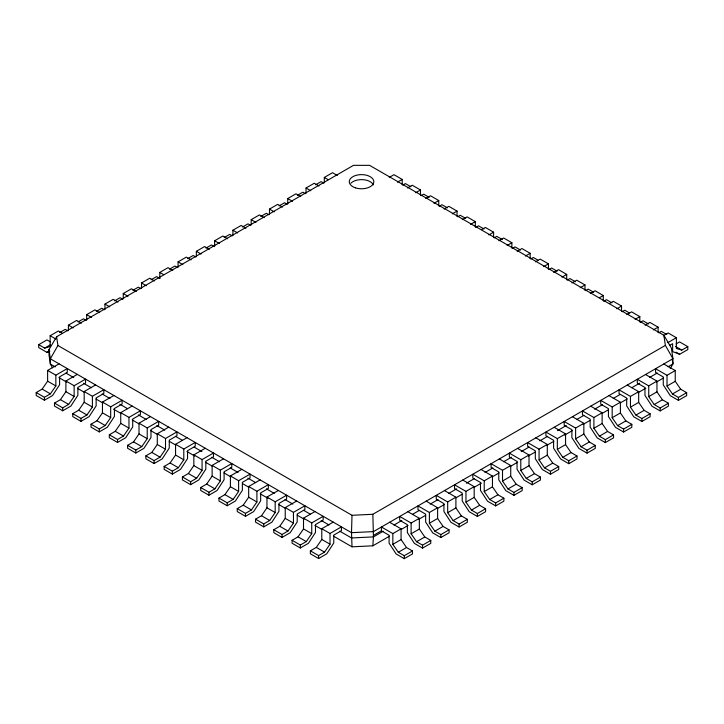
<?xml version="1.0" encoding="UTF-8"?>
<svg xmlns="http://www.w3.org/2000/svg" width="724" height="724" viewBox="0 0 724 724"><rect width="100%" height="100%" fill="white"/><g stroke="black" fill="none" stroke-linecap="round" stroke-linejoin="round"><path stroke-width="1.09" d="M333.447 536.104L352.009 546.828L372.842 545.806L373.439 536.891L372.842 514.284L665.365 345.393L663.872 335.248L369.584 165.344L353.502 165.344L56.626 336.741L48.997 349.583L48.997 354.86L50.354 364.091L52.508 367.783M381.421 530.819L381.43 527L392.842 533.597L392.842 544.339L398.309 552.276L404.264 555.715L404.264 558.656L396.137 553.96L389.096 543.163L389.096 535.253L381.421 530.819L373.421 535.434M56.626 336.741L57.911 345.502L352.009 515.298L351.511 532.683L352.009 546.828M57.911 345.502L50.354 358.814L50.354 364.091L55.241 366.914M670.234 368.597L672.94 363.973L672.94 358.697L671.374 348.018L663.872 335.248M47.621 370.426L55.848 375.177L67.269 368.579L67.269 372.398L59.594 376.833L59.594 384.743L52.562 395.539L44.426 400.236L36.2 395.494L36.2 392.544L42.164 389.105L47.621 381.168L47.621 370.426L59.051 363.837M36.2 392.544L44.426 397.295L50.39 393.856L55.848 385.919L55.848 375.177M65.902 380.978L74.129 385.729L85.55 379.132L85.55 382.951L77.875 387.385L77.875 395.295L70.834 406.092L62.698 410.789L54.481 406.046L54.481 403.096L60.436 399.657L65.902 391.72L65.902 380.978L77.323 374.389M54.481 403.096L62.698 407.847L68.662 404.408L74.129 396.471L74.129 385.729M84.183 391.53L92.4 396.281L103.831 389.684L103.831 393.503L96.147 397.938L96.147 405.847L89.115 416.644L80.979 421.341L72.753 416.599L72.753 413.657L78.717 410.209L84.183 402.273L84.183 391.53L95.604 384.942M72.753 413.657L80.979 418.4L86.943 414.961L92.4 407.024L92.4 396.281M102.455 402.082L110.681 406.834L122.103 400.236L122.103 404.055L114.428 408.49L114.428 416.4L107.396 427.205L99.26 431.893L91.034 427.151L91.034 424.21L96.998 420.762L102.455 412.825L102.455 402.082L113.876 395.494M91.034 424.21L99.26 428.952L105.224 425.513L110.681 417.576L110.681 406.834M120.736 412.635L128.963 417.386L140.384 410.789L140.384 414.608L132.709 419.042L132.709 426.952L125.668 437.758L117.532 442.454L109.315 437.703L109.315 434.762L115.27 431.314L120.736 423.377L120.736 412.635L132.157 406.046M109.315 434.762L117.532 439.504L123.496 436.065L128.963 428.128L128.963 417.386M139.008 423.187L147.234 427.938L158.665 421.341L158.665 425.16L150.981 429.594L150.981 437.504L143.949 448.31L135.813 453.007L127.587 448.256L127.587 445.314L133.551 441.866L139.008 433.929L139.008 423.187L150.438 416.599M127.587 445.314L135.813 450.057L141.777 446.618L147.234 438.681L147.234 427.938M157.289 433.748L165.515 438.491L176.937 431.893L176.937 435.712L169.262 440.147L169.262 448.056L162.23 458.862L154.094 463.559L145.868 458.808L145.868 455.867L151.832 452.419L157.289 444.482L157.289 433.748L168.71 427.151M145.868 455.867L154.094 460.609L160.049 457.17L165.515 449.233L165.515 438.491M175.57 444.301L183.796 449.043L195.218 442.445L195.218 446.265L187.534 450.699L187.534 458.609L180.502 469.414L172.366 474.111L164.14 469.36L164.14 466.419L170.104 462.971L175.57 455.034L175.57 444.301L186.991 437.703M164.14 466.419L172.366 471.161L178.33 467.722L183.796 459.785L183.796 449.043M193.842 454.853L202.068 459.595L213.49 453.007L213.49 456.817L205.815 461.251L205.815 469.17L198.783 479.967L190.647 484.664L182.421 479.912L182.421 476.971L188.385 473.523L193.842 465.586L193.842 454.853L205.272 448.256M182.421 476.971L190.647 481.713L196.611 478.274L202.068 470.338L202.068 459.595M212.123 465.405L220.349 470.148L231.771 463.559L231.771 467.369L224.096 471.804L224.096 479.722L217.055 490.519L208.928 495.216L200.702 490.465L200.702 487.524L206.666 484.075L212.123 476.139L212.123 465.405L223.544 458.808M200.702 487.524L208.928 492.266L214.883 488.827L220.349 480.89L220.349 470.148M230.404 475.958L238.621 480.7L250.052 474.111L250.052 477.921L242.368 482.356L242.368 490.275L235.336 501.071L227.2 505.768L218.974 501.017L218.974 498.076L224.938 494.628L230.404 486.691L230.404 475.958L241.825 469.36M218.974 498.076L227.2 502.818L233.164 499.379L238.621 491.442L238.621 480.7M248.676 486.51L256.902 491.252L268.323 484.664L268.323 488.474L260.649 492.908L260.649 500.827L253.617 511.624L245.481 516.321L237.255 511.569L237.255 508.628L243.219 505.18L248.676 497.243L248.676 486.51L260.106 479.912M237.255 508.628L245.481 513.37L251.445 509.931L256.902 501.994L256.902 491.252M266.957 497.062L275.183 501.804L286.604 495.216L286.604 499.026L278.93 503.461L278.93 511.379L271.889 522.176L263.753 526.873L255.536 522.122L255.536 519.18L261.491 515.732L266.957 507.805L266.957 497.062L278.378 490.465M255.536 519.18L263.753 523.923L269.717 520.484L275.183 512.547L275.183 501.804M285.238 507.615L293.455 512.357L304.885 505.768L304.885 509.578L297.202 514.013L297.202 521.932L290.17 532.728L282.034 537.425L273.808 532.674L273.808 529.733L279.772 526.285L285.238 518.357L285.238 507.615L296.659 501.017M273.808 529.733L282.034 534.484L287.998 531.036L293.455 523.099L293.455 512.357M303.51 518.167L311.736 522.909L323.157 516.321L323.157 520.131L315.483 524.565L315.483 532.484L308.451 543.281L300.315 547.977L292.089 543.226L292.089 540.285L298.053 536.837L303.51 528.909L303.51 518.167L314.931 511.569M292.089 540.285L300.315 545.036L306.279 541.588L311.736 533.651L311.736 522.909M321.791 528.719L330.017 533.461L341.438 526.873L341.438 530.683L333.764 535.117L333.764 543.036L326.723 553.833L318.587 558.53L310.37 553.779L310.37 550.837L316.325 547.389L321.791 539.461L321.791 528.719L333.212 522.122M310.37 550.837L318.587 555.589L324.551 552.141L330.017 544.204L330.017 533.461M49.866 351.158L46.852 352.307L38.716 347.611L38.716 344.669L44.68 348.108L50.137 346.479L50.137 335.737L58.363 330.986L62.174 333.185M68.418 330.551L68.418 325.185L76.635 320.433L81.396 323.185M86.69 319.999L86.69 314.632L94.916 309.881L99.677 312.632M104.971 309.447L104.971 304.08L113.197 299.329L117.958 302.08M123.252 298.894L123.252 293.528L131.469 288.776L136.23 291.528M141.524 288.342L141.524 282.975L149.75 278.224L154.511 280.975M159.805 277.79L159.805 272.423L168.031 267.672L172.792 270.423M178.077 267.237L178.077 261.871L186.303 257.12L191.064 259.871M196.358 256.685L196.358 251.319L204.584 246.567L209.345 249.318M214.639 246.133L214.639 240.766L222.865 236.015L227.617 238.766M232.911 235.581L232.911 230.214L241.137 225.463L245.898 228.214M251.192 225.028L251.192 219.662L259.418 214.91L264.179 217.662M269.473 214.476L269.473 209.109L277.69 204.358L282.451 207.109M287.745 203.924L287.745 198.557L295.971 193.806L300.732 196.557M306.026 193.371L306.026 188.005L314.252 183.253L319.012 186.005M324.307 182.819L324.307 177.452L332.524 172.701L337.284 175.452M38.716 344.669L46.942 339.918L50.345 341.882M59.73 332.533L65.214 329.366L67.775 330.841M78.011 321.981L83.495 318.813L86.047 320.289M96.292 311.429L101.767 308.261L104.328 309.736M114.564 300.876L120.048 297.709L122.6 299.184M132.845 290.324L138.329 287.156L140.881 288.632M151.117 279.772L156.601 276.604L160.013 278.568M169.398 269.219L174.882 266.052L177.434 267.527M187.679 258.667L193.163 255.5L195.715 256.975M205.951 248.106L211.435 244.947L213.996 246.422M224.232 237.553L229.716 234.395L232.268 235.87M242.513 227.001L247.997 223.843L250.549 225.318M260.785 216.449L266.269 213.29L268.83 214.766M279.066 205.897L284.55 202.738L287.102 204.213M297.347 195.344L302.822 192.186L305.383 193.661M315.619 184.792L321.103 181.633L323.655 183.109M44.68 348.108L50.155 344.941M46.852 352.307L48.68 351.249M389.222 177.425L393.983 174.683L402.209 179.425L402.209 184.801M397.449 182.177L402.209 179.425M402.852 185.082L405.413 183.606L410.897 186.774M407.503 187.978L412.264 185.235L420.49 189.978L420.49 195.353M415.73 192.729L420.49 189.978M421.133 195.634L423.685 194.159L429.169 197.326M425.784 198.53L430.545 195.788L438.762 200.53L438.762 205.906M434.011 203.281L438.762 200.53M439.414 206.186L441.966 204.711L447.45 207.879M444.056 209.082L448.817 206.34L457.043 211.082L457.043 216.458M452.283 213.833L457.043 211.082M457.686 216.738L460.247 215.263L465.722 218.431M462.337 219.634L467.098 216.892L475.324 221.635L475.324 227.01M470.564 224.386L475.324 221.635M475.967 227.291L478.519 225.816L484.003 228.983M481.569 229.644L485.379 227.445L493.596 232.187L493.596 237.562M488.836 234.938L493.596 232.187M494.239 237.843L496.8 236.368L502.284 239.535M498.89 240.739L503.651 237.997L511.877 242.739L511.877 248.115M507.117 245.49L511.877 242.739M512.52 248.395L515.072 246.92L520.556 250.088M517.171 251.291L521.932 248.549L530.158 253.291L530.158 258.667M525.398 256.043L530.158 253.291M530.801 258.948L533.353 257.473L537.923 260.115M535.443 261.844L540.204 259.102L548.43 263.844L548.43 269.219M543.67 266.595L548.43 263.844M549.073 269.5L551.634 268.025L557.118 271.192M553.724 272.396L558.485 269.654L566.711 274.405L566.711 279.772M561.951 277.147L566.711 274.405M567.354 280.052L569.906 278.577L575.39 281.745M572.005 282.948L576.766 280.206L584.992 284.957L584.992 290.324M580.232 287.7L584.992 284.957M585.635 290.605L588.187 289.129L593.671 292.297M590.277 293.51L595.038 290.758L603.264 295.51L603.264 300.876M599.454 297.7L603.264 295.51M603.906 301.157L606.468 299.682L611.952 302.849M609.508 303.51L613.319 301.311L621.545 306.062L621.545 311.429M616.785 308.804L621.545 306.062M622.188 311.709L624.74 310.234L629.31 312.877M626.839 314.614L631.6 311.863L639.817 316.614L639.817 321.981M635.066 319.356L639.817 316.614M640.469 322.271L643.021 320.786L648.505 323.954M645.111 325.167L649.871 322.415L658.098 327.167L658.098 332.533M653.338 329.909L658.098 327.167M658.74 332.823L661.302 331.348L666.777 334.506M663.392 335.719L668.152 332.968L676.379 337.719L676.379 348.461L681.836 350.09L687.8 346.642L687.8 349.583L679.664 354.28L672.632 351.611L672.632 343.692L669.754 345.357M667.809 342.66L676.379 337.719M676.171 343.864L679.574 341.9L687.8 346.642M383.222 531.235L373.439 536.891L351.511 537.959L339.773 531.19M393.992 525.018L401.82 520.502M412.589 514.284L419.44 510.329M430.201 504.112L438.029 499.596M448.799 493.379L456.627 488.854M466.419 483.207L474.247 478.682M485.017 472.464L492.845 467.948M503.614 461.731L511.443 457.215M521.226 451.559L529.063 447.043M539.823 440.826L547.652 436.301M557.444 430.653L566.249 425.567M577.019 419.35L583.87 415.395M594.639 409.178L602.468 404.662M613.237 398.444L620.088 394.489M631.826 387.702L639.663 383.186M649.446 377.53L657.274 373.014M668.044 366.797L672.94 363.973L672.306 359.701M392.842 533.597L401.069 528.846L389.648 522.257M411.123 523.045L419.35 518.294L419.35 529.036L424.807 536.973L430.771 540.412L430.771 543.362L422.544 548.104L414.409 543.407L407.377 532.611L407.377 524.701L399.693 520.266L399.693 516.447L411.123 523.045L411.123 533.787L416.581 541.724L422.544 545.163L430.771 540.412M429.395 512.492L437.622 507.741L437.622 518.484L443.088 526.42L449.052 529.859L449.052 532.81L440.826 537.552L432.69 532.855L425.649 522.058L425.649 514.149L417.974 509.714L417.974 505.895L429.395 512.492L429.395 523.235L434.862 531.172L440.826 534.611L449.052 529.859M447.676 501.94L455.903 497.189L455.903 507.931L461.36 515.868L467.324 519.307L467.324 522.257L459.097 527L450.962 522.303L443.93 511.506L443.93 503.596L436.255 499.162L436.255 495.343L447.676 501.94L447.676 512.683L453.134 520.619L459.097 524.058L467.324 519.307M465.957 491.388L474.184 486.637L474.184 497.379L479.641 505.316L485.605 508.755L485.605 511.705L477.378 516.447L469.243 511.75L462.211 500.954L462.211 493.044L454.527 488.609L454.527 484.79L465.957 491.388L465.957 502.13L471.414 510.067L477.378 513.506L485.605 508.755M484.229 480.836L492.456 476.084L492.456 486.827L497.922 494.764L503.877 498.202L503.877 501.153L495.659 505.895L487.524 501.198L480.483 490.401L480.483 482.492L472.808 478.057L472.808 474.238L484.229 480.836L484.229 491.578L489.696 499.515L495.659 502.954L503.877 498.202M502.51 470.283L510.737 465.532L510.737 476.274L516.194 484.211L522.158 487.65L522.158 490.601L513.931 495.343L505.795 490.646L498.764 479.849L498.764 471.939L491.089 467.505L491.089 463.686L502.51 470.283L502.51 481.026L507.967 488.962L513.931 492.401L522.158 487.65M520.791 459.731L529.009 454.98L529.009 465.722L534.475 473.659L540.439 477.098L540.439 480.039L532.212 484.79L524.076 480.093L517.045 469.297L517.045 461.387L509.361 456.953L509.361 453.134L520.791 459.731L520.791 470.473L526.248 478.41L532.212 481.849L540.439 477.098M539.063 449.179L547.29 444.427L547.29 455.17L552.747 463.107L558.711 466.546L558.711 469.487L550.484 474.238L542.357 469.541L535.317 458.745L535.317 450.835L527.642 446.4L527.642 442.581L539.063 449.179L539.063 459.921L544.529 467.858L550.484 471.297L558.711 466.546M557.344 438.626L565.571 433.875L565.571 444.617L571.028 452.554L576.992 455.993L576.992 458.935L568.765 463.686L560.629 458.989L553.598 448.192L553.598 440.283L545.923 435.848L545.923 432.029L557.344 438.626L557.344 449.369L562.801 457.306L568.765 460.745L576.992 455.993M575.616 428.074L583.843 423.323L583.843 434.065L589.309 442.002L595.273 445.441L595.273 448.382L587.046 453.134L578.91 448.437L571.879 437.64L571.879 429.721L564.195 425.296L564.195 421.477L575.616 428.074L575.616 438.816L581.082 446.753L587.046 450.192L595.273 445.441M593.897 417.522L602.124 412.771L602.124 423.513L607.581 431.45L613.545 434.889L613.545 437.83L605.318 442.581L597.191 437.884L590.151 427.088L590.151 419.169L582.476 414.743L582.476 410.924L593.897 417.522L593.897 428.264L599.363 436.192L605.318 439.64L613.545 434.889M612.178 406.969L620.405 402.218L620.405 412.961L625.862 420.897L631.826 424.336L631.826 427.278L623.599 432.029L615.463 427.332L608.432 416.535L608.432 408.617L600.748 404.191L600.748 400.372L612.178 406.969L612.178 417.712L617.635 425.64L623.599 429.088L631.826 424.336M630.45 396.417L638.677 391.666L638.677 402.408L644.143 410.345L650.107 413.784L650.107 416.725L641.88 421.477L633.744 416.78L626.703 405.983L626.703 398.064L619.029 393.639L619.029 389.82L630.45 396.417L630.45 407.159L635.916 415.087L641.88 418.535L650.107 413.784M648.731 385.865L656.958 381.114L656.958 391.856L662.415 399.793L668.379 403.232L668.379 406.173L660.152 410.924L652.016 406.227L644.984 395.431L644.984 387.512L637.31 383.087L637.31 379.267L648.731 385.865L648.731 396.607L654.188 404.535L660.152 407.983L668.379 403.232M667.012 375.313L675.239 370.561L675.239 381.304L680.696 389.241L686.66 392.68L686.66 395.621L678.433 400.372L670.297 395.675L663.265 384.878L663.265 376.96L655.582 372.534L655.582 368.715L667.012 375.313L667.012 386.046L672.469 393.983L678.433 397.431L686.66 392.68M372.842 545.806L389.476 536.203M401.214 529.425L408.065 525.47M418.825 519.262L425.667 515.307M437.414 508.529L444.255 504.574M456.002 497.795L461.867 494.401M473.614 487.623L481.433 483.107M492.202 476.899L499.044 472.944M509.805 466.727L517.633 462.211M528.393 455.993L535.244 452.038M546.982 445.26L553.833 441.314M564.593 435.097L572.422 430.581M583.182 424.364L590.033 420.409M601.771 413.63L608.622 409.675M620.359 402.897L627.21 398.951M637.971 392.734L645.799 388.218M656.559 382.001L663.41 378.046M392.842 544.339L401.069 539.588L401.069 528.846M411.123 533.787L419.35 529.036M429.395 523.235L437.622 518.484M447.676 512.683L455.903 507.931M465.957 502.13L474.184 497.379M484.229 491.578L492.456 486.827M502.51 481.026L510.737 476.274M520.791 470.473L529.009 465.722M539.063 459.921L547.29 455.17M557.344 449.369L565.571 444.617M575.616 438.816L583.843 434.065M593.897 428.264L602.124 423.513M612.178 417.712L620.405 412.961M630.45 407.159L638.677 402.408M648.731 396.607L656.958 391.856M667.012 386.046L675.239 381.304M398.309 552.276L406.526 547.525L412.49 550.964L412.49 553.914L404.264 558.656M416.581 541.724L424.807 536.973M434.862 531.172L443.088 526.42M453.134 520.619L461.36 515.868M471.414 510.067L479.641 505.316M489.696 499.515L497.922 494.764M507.967 488.962L516.194 484.211M526.248 478.41L534.475 473.659M544.529 467.858L552.747 463.107M562.801 457.306L571.028 452.554M581.082 446.753L589.309 442.002M599.363 436.192L607.581 431.45M617.635 425.64L625.862 420.897M635.916 415.087L644.143 410.345M654.188 404.535L662.415 399.793M672.469 393.983L680.696 389.241M404.264 555.715L412.49 550.964M352.009 515.298L372.842 514.284M675.438 346.398L681.836 350.09M676.008 352.172L679.664 354.28M663.808 363.964L675.239 370.561M324.307 177.452L328.108 179.652M645.536 374.516L656.958 381.114M306.026 188.005L310.786 190.747M627.255 385.068L638.677 391.666M287.745 198.557L292.505 201.299M608.975 395.621L620.405 402.218M269.473 209.109L274.233 211.851M590.703 406.173L602.124 412.771M251.192 219.662L255.952 222.404M572.422 416.725L583.843 423.323M232.911 230.214L237.671 232.956M554.141 427.278L565.571 433.875M214.639 240.766L219.399 243.508M535.869 437.83L547.29 444.427M196.358 251.319L201.118 254.061M517.588 448.382L529.009 454.98M178.077 261.871L182.837 264.622M499.316 458.935L510.737 465.532M159.805 272.423L163.615 274.622M481.035 469.487L492.456 476.084M141.524 282.975L146.284 285.727M462.754 480.039L474.184 486.637M123.252 293.528L128.003 296.279M444.482 490.591L455.903 497.189M104.971 304.08L109.731 306.831M426.201 501.144L437.622 507.741M86.69 314.632L91.45 317.384M407.92 511.705L419.35 518.294M68.418 325.185L73.178 327.936M50.137 335.737L55.848 339.031M65.993 373.122L73.821 377.638M83.595 383.286L91.414 387.802M102.175 394.01L109.994 398.526M119.777 404.173L127.596 408.689M138.347 414.897L146.176 419.413M156.927 425.622L164.755 430.137M175.507 436.346L182.348 440.301M194.086 447.07L201.905 451.586M211.689 457.233L219.508 461.749M230.268 467.957L238.087 472.473M247.861 478.121L255.69 482.636M266.441 488.845L274.26 493.361M285.021 499.578L292.84 504.094M303.6 510.302L310.442 514.248M321.203 520.466L329.022 524.981M58.888 377.593L66.708 382.109M77.459 388.308L84.292 392.263M96.02 399.033L102.862 402.978M113.605 409.187L121.424 413.694M132.166 419.902L139.008 423.848M150.737 430.617L157.579 434.572M169.298 441.341L175.163 444.726M186.882 451.495L194.702 456.002M205.453 462.211L212.295 466.156M224.015 472.926L230.856 476.881M242.576 483.641L248.441 487.026M260.169 493.795L267.98 498.311M278.731 504.519L285.573 508.465M297.293 515.235L304.134 519.18M314.886 525.389L321.718 529.335M47.621 381.168L55.848 385.919M65.902 391.72L74.129 396.471M84.183 402.273L92.4 407.024M102.455 412.825L110.681 417.576M120.736 423.377L128.963 428.128M139.008 433.929L147.234 438.681M157.289 444.482L165.515 449.233M175.57 455.034L183.796 459.785M193.842 465.586L202.068 470.338M212.123 476.139L220.349 480.89M230.404 486.691L238.621 491.442M248.676 497.243L256.902 501.994M266.957 507.805L275.183 512.547M285.238 518.357L293.455 523.099M303.51 528.909L311.736 533.651M321.791 539.461L330.017 544.204M42.164 389.105L50.39 393.856M60.436 399.657L68.662 404.408M78.717 410.209L86.943 414.961M96.998 420.762L105.224 425.513M115.27 431.314L123.496 436.065M133.551 441.866L141.777 446.618M151.832 452.419L160.049 457.17M170.104 462.971L178.33 467.722M188.385 473.523L196.611 478.274M206.666 484.075L214.883 488.827M224.938 494.628L233.164 499.379M243.219 505.18L251.445 509.931M261.491 515.732L269.717 520.484M279.772 526.285L287.998 531.036M298.053 536.837L306.279 541.588M316.325 547.389L324.551 552.141M401.069 539.588L406.526 547.525M665.365 345.393L672.94 358.697L373.439 531.615L351.511 532.683L50.354 358.814L48.997 349.583M678.433 397.431L678.433 400.372M660.152 407.983L660.152 410.924M641.88 418.535L641.88 421.477M623.599 429.088L623.599 432.029M605.318 439.64L605.318 442.581M587.046 450.192L587.046 453.134M568.765 460.745L568.765 463.686M550.484 471.297L550.484 474.238M532.212 481.849L532.212 484.79M513.931 492.401L513.931 495.343M495.659 502.954L495.659 505.895M477.378 513.506L477.378 516.447M459.097 524.058L459.097 527M440.826 534.611L440.826 537.552M422.544 545.163L422.544 548.104M318.587 555.589L318.587 558.53M300.315 545.036L300.315 547.977M282.034 534.484L282.034 537.425M263.753 523.923L263.753 526.873M245.481 513.37L245.481 516.321M227.2 502.818L227.2 505.768M208.928 492.266L208.928 495.216M190.647 481.713L190.647 484.664M172.366 471.161L172.366 474.111M154.094 460.609L154.094 463.559M135.813 450.057L135.813 453.007M117.532 439.504L117.532 442.454M99.26 428.952L99.26 431.893M80.979 418.4L80.979 421.341M62.698 407.847L62.698 410.789M44.426 397.295L44.426 400.236M350.914 183.163A12.281 7.086 0 0 1 363.149 179.679A12.281 7.086 0 0 1 373.403 184.873M355.403 187.833A12.281 7.086 0 0 0 373.819 181.697A12.281 7.086 0 0 0 355.403 175.561A12.281 7.086 0 0 0 355.403 187.833"/></g></svg>
